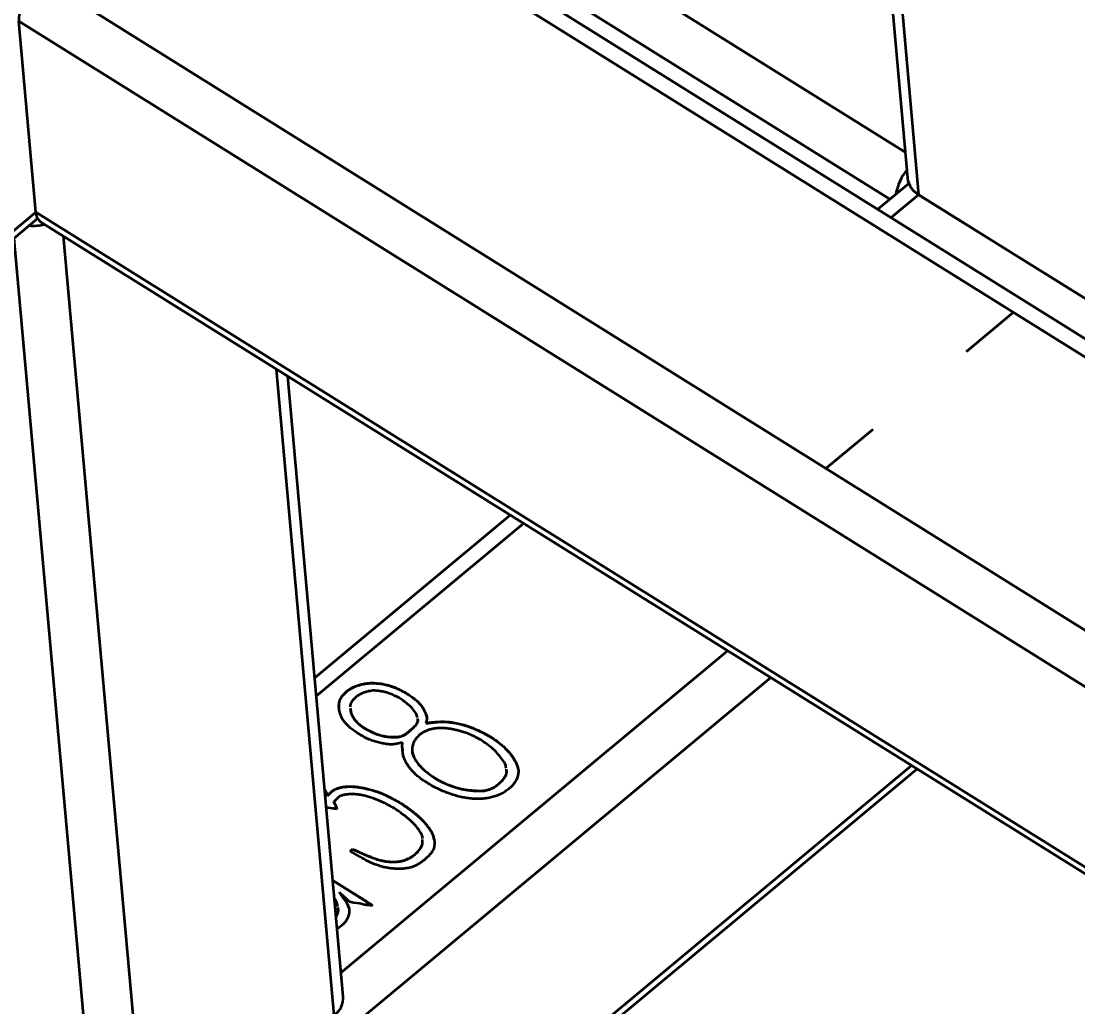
# Model space of a CAD drawing. Header units: millimetres. Extents: x 0 to 14850, y 0 to 10716.
# Drawn here: x 6677 to 7693, y 6174 to 7121 of the extents above; entities that cross this region are included whole.
import ezdxf

# ---------------------------------------------------------------- set-up
doc = ezdxf.new("R2010")
doc.units = ezdxf.units.MM
doc.header["$LTSCALE"] = 50
doc.layers.add('迈迪拼图', color=7, linetype='Continuous', lineweight=0)
doc.styles.add('SLDTEXTSTYLE4', font='SIMSUN.TTC')
doc.dimstyles.new('SLDDIMSTYLE0', dxfattribs={"dimtxt": 175, "dimasz": 175, "dimexe": 0, "dimexo": 0.0625, "dimgap": 43.75, "dimtad": 2, "dimlfac": 0.3, "dimrnd": 1e-09, "dimzin": 12, "dimdsep": 46, "dimtxsty": 'SLDTEXTSTYLE4', "dimsah": 1, "dimcen": 0.09, "dimadec": 0, "dimazin": 3, "dimtfac": 1, "dimtdec": 3, "dimtofl": 0, "dimtmove": 0, "dimatfit": 3, "dimfxl": 0, "dimfrac": 2, "dimtolj": 1, "dimtzin": 12, "dimarcsym": 0})

# ---------------------------------------------------------------- blocks, each defined once
blk = doc.blocks.new('_D')
at = {"layer": '迈迪拼图'}
for p, q in [((2446.4, 6897.1), (1201.3, 5860.7)), ((1235, 5888.8), (7482.3, 1989.1)), ((8693.7, 2997.4), (7448.5, 1961))]:
    blk.add_line(p, q, dxfattribs=at)
for points in [[(1235, 5888.8), (1349.4, 5785.7), (1377.9, 5831.4)], [(7482.3, 1989.1), (7367.9, 2092.3), (7339.4, 2046.6)]]:
    blk.add_solid(points, dxfattribs=at)
at = {"layer": '迈迪拼图', "insert": (4293.7, 4219.6), "char_height": 175, "attachment_point": 1, "rotation": 328.0268, "style": 'SLDTEXTSTYLE4'}
blk.add_mtext('2550', dxfattribs=at)

msp = doc.modelspace()

# ---------------------------------------------------------------- linework, layer by layer
at = {"color": 8, "linetype": 'Continuous', "lineweight": 35}
for p, q in [((7483.291, 7588.663), (7540.036, 6954.185)), ((7094.51, 7265.078), (7527.101, 6995.046)), ((7512.313, 6949.832), (7057.129, 7233.966)), ((8425.52, 6028.348), (6675.189, 7120.94)), ((7540.036, 6954.185), (7513.445, 6932.054)), ((6055.325, 6407.844), (6691.603, 6937.421)), ((6691.603, 6937.421), (8306.556, 5929.334)), ((6751.221, 6012.181), (6670.713, 6912.35)), ((6717.835, 6914.538), (6798.23, 6015.623)), ((6978.309, 6165.504), (6922.759, 6786.62)), ((7160.447, 6638.251), (6961.196, 6472.413)), ((6984.958, 6206.722), (7356.439, 6515.908)), ((7397.861, 6490.052), (7007.339, 6165.019)), ((7142.716, 6080.514), (7533.237, 6405.547))]:
    msp.add_line(p, q, dxfattribs=at)
at = {"color": 7, "linetype": 'Continuous', "lineweight": 35}
for p, q in [((7474.653, 7581.474), (7529.345, 6969.951)), ((8651.035, 6221.947), (6895.429, 7317.832)), ((8631.333, 6216.61), (6875.727, 7312.495)), ((6695.648, 7162.614), (8451.254, 6066.729)), ((6691.603, 6937.421), (6675.189, 7120.94)), ((7530.53, 6964.994), (7500.592, 6940.077)), ((7736.029, 6831.843), (7540.036, 6954.185)), ((7540.281, 6954.032), (7540.27, 6954.023)), ((7540.27, 6954.023), (7613.534, 6908.29)), ((7540.295, 6954.007), (7540.294, 6954.024)), ((6060.601, 6404.55), (6693.364, 6931.203)), ((6696.462, 6927.88), (8302.088, 5925.615)), ((7613.534, 6908.29), (7613.546, 6908.299)), ((7662.519, 6877.729), (7662.508, 6877.719)), ((7662.508, 6877.719), (7735.773, 6831.986)), ((7662.534, 6877.703), (7662.532, 6877.721)), ((7630.797, 6840.837), (7585.991, 6803.545)), ((7586.016, 6803.53), (7630.821, 6840.822)), ((7630.821, 6840.822), (7630.797, 6840.837)), ((7630.8, 6840.804), (7630.797, 6840.837)), ((7585.991, 6803.545), (7586.016, 6803.53)), ((6987.011, 6183.767), (6933.705, 6779.787)), ((7495.974, 6728.623), (7451.168, 6691.331)), ((7451.192, 6691.316), (7495.998, 6728.608)), ((7495.998, 6728.608), (7495.974, 6728.623)), ((7495.977, 6728.59), (7495.974, 6728.623)), ((7451.168, 6691.331), (7451.192, 6691.316)), ((7147.593, 6646.274), (6959.637, 6489.837)), ((6990.88, 6477.117), (6990.859, 6477.347)), ((7049.949, 6473.594), (7049.929, 6473.824)), ((7067.269, 6449.84), (7066.544, 6446.445)), ((7011.532, 6439.19), (7011.512, 6439.419)), ((7051.707, 6439.433), (7051.686, 6439.662)), ((7066.565, 6446.215), (7066.544, 6446.445)), ((7043.808, 6424.057), (7044.072, 6427.741)), ((7043.829, 6423.828), (7043.808, 6424.057)), ((7043.829, 6423.828), (7044.092, 6427.511)), ((7044.303, 6419.764), (7043.829, 6423.828)), ((7044.092, 6427.511), (7044.072, 6427.741)), ((7141.286, 6423.611), (7141.265, 6423.84)), ((7147.992, 6077.221), (7538.513, 6402.254)), ((7137.315, 6388.56), (7137.295, 6388.789)), ((6969.271, 6382.123), (6971.94, 6376.805)), ((6969.291, 6381.894), (6971.96, 6376.575)), ((7093.887, 6384.884), (7093.866, 6385.114)), ((6971.96, 6376.575), (6971.94, 6376.805)), ((6981.135, 6373.962), (6978.074, 6370.742)), ((6978.074, 6370.742), (6979.665, 6367.516)), ((6978.095, 6370.513), (6978.074, 6370.742)), ((6978.095, 6370.513), (6979.686, 6367.287)), ((6976.8, 6364.459), (6970.767, 6365.396)), ((6979.686, 6367.287), (6979.665, 6367.516)), ((7044.536, 6367.852), (7044.515, 6368.081)), ((6993.77, 6323.415), (6996.183, 6325.424)), ((7003.334, 6317.777), (6993.77, 6323.415)), ((6993.943, 6323.313), (6996.204, 6325.194)), ((6996.204, 6325.194), (6996.183, 6325.424)), ((7056.957, 6320.953), (7056.936, 6321.182)), ((6977.037, 6295.285), (7006.582, 6276.842)), ((6977.058, 6295.055), (7006.603, 6276.613)), ((6990.658, 6277.186), (6983.336, 6283.657)), ((6983.357, 6283.427), (6983.336, 6283.657)), ((6992.351, 6275.132), (6990.658, 6277.186)), ((7006.603, 6276.613), (7006.582, 6276.842)), ((7003.117, 6272.924), (6997.045, 6273.817)), ((7007.35, 6271.897), (7003.117, 6272.924)), ((6986.069, 6252.117), (6981.23, 6248.408))]:
    msp.add_line(p, q, dxfattribs=at)
for centre, radius, start, end in [((6730.827, 7119.486), 55.657, 129.203712, 178.503406), ((7575.21, 6942.909), 58.328, 143.004415, 168.412351), ((7550.341, 6972.681), 21.173, 187.408317, 240.874839), ((6703.529, 6937.487), 11.926, 180.31537, 233.661139), ((6689.746, 6969.993), 45.668, 264.48199, 283.246038), ((6965.582, 6182.773), 21.452, 306.390451, 2.65515)]:
    msp.add_arc(centre, radius, start, end, dxfattribs=at)
for points, knots in [([(6990.859, 6477.347), (6991.772, 6478), (6993.59, 6479.303), (6996.675, 6480.977), (7000.057, 6482.358), (7003.641, 6483.509), (7007.424, 6484.367), (7011.313, 6484.866), (7015.303, 6485.041), (7020.623, 6484.746), (7027.112, 6483.747), (7033.338, 6482.112), (7038.083, 6480.187), (7041.895, 6478.446), (7045.856, 6476.263), (7048.532, 6474.66), (7049.929, 6473.824)], [0, 0, 0, 0, 0.0562348, 0.11209772, 0.16863666, 0.2271117, 0.28533805, 0.34458851, 0.40371416, 0.46518939, 0.58671532, 0.70663271, 0.76888838, 0.83854065, 0.91570803, 1, 1, 1, 1]), ([(6990.88, 6477.117), (6991.792, 6477.771), (6993.611, 6479.074), (6996.696, 6480.747), (7000.078, 6482.128), (7003.662, 6483.28), (7007.445, 6484.138), (7011.334, 6484.637), (7015.323, 6484.811), (7020.644, 6484.517), (7027.132, 6483.518), (7033.359, 6481.883), (7038.103, 6479.958), (7041.916, 6478.216), (7045.876, 6476.034), (7048.552, 6474.431), (7049.949, 6473.594)], [0, 0, 0, 0, 0.0562348, 0.11209772, 0.16863666, 0.2271117, 0.28533805, 0.34458851, 0.40371416, 0.46518939, 0.58671532, 0.70663271, 0.76888838, 0.83854065, 0.91570803, 1, 1, 1, 1]), ([(6983.03, 6461.045), (6982.975, 6462.966), (6982.863, 6466.814), (6985.952, 6472.4), (6989.236, 6475.543), (6990.88, 6477.117)], [0, 0, 0, 0, 0.33252781, 0.66577396, 1, 1, 1, 1]), ([(6994.074, 6441.658), (6993.151, 6442.463), (6991.35, 6444.034), (6989.073, 6446.509), (6987.174, 6448.97), (6985.265, 6452.263), (6983.659, 6456.548), (6982.893, 6460.958), (6982.981, 6464.441), (6983.262, 6466.866), (6984.027, 6469.075), (6985.528, 6471.627), (6987.713, 6474.434), (6989.845, 6476.408), (6990.859, 6477.347)], [0, 0, 0, 0, 0.08231936, 0.16054486, 0.23324266, 0.30299834, 0.4387084, 0.57641584, 0.64330178, 0.70442065, 0.76102176, 0.81400097, 0.91150925, 1, 1, 1, 1]), ([(6998.853, 6471.074), (6997.553, 6469.781), (6994.957, 6467.199), (6993.498, 6463.803), (6993.72, 6462.072), (6993.744, 6461.88)], [0, 0, 0, 0, 0.47160622, 0.94139305, 1, 1, 1, 1]), ([(7029.718, 6475.513), (7028.11, 6475.909), (7024.839, 6476.715), (7020.576, 6477.423), (7016.984, 6477.658), (7014.173, 6477.504), (7011.304, 6476.974), (7007.51, 6475.898), (7003.057, 6474.117), (7000.216, 6472.061), (6998.853, 6471.074)], [0, 0, 0, 0, 0.154374, 0.31399537, 0.39431283, 0.47744578, 0.56344538, 0.65393813, 0.83395049, 1, 1, 1, 1]), ([(7058.312, 6451.859), (7057.986, 6453.174), (7057.185, 6456.407), (7052.797, 6461.325), (7046.773, 6466.71), (7039.102, 6472), (7032.845, 6474.342), (7029.718, 6475.513)], [0, 0, 0, 0, 0.120535491, 0.296355465, 0.530889853, 0.765616841, 1, 1, 1, 1]), ([(7049.929, 6473.824), (7051.314, 6472.805), (7054.067, 6470.781), (7057.478, 6468.198), (7059.95, 6465.835), (7061.694, 6463.716), (7063.422, 6461.27), (7064.913, 6458.571), (7066.257, 6455.931), (7066.99, 6453.532), (7067.538, 6451.558), (7067.351, 6450.366), (7067.269, 6449.84)], [0, 0, 0, 0, 0.15507922, 0.30818506, 0.3871101, 0.47560225, 0.57426141, 0.68292608, 0.78779804, 0.87525496, 0.94500673, 1, 1, 1, 1]), ([(7049.949, 6473.594), (7052.514, 6471.797), (7057.636, 6468.207), (7062.61, 6462.656), (7065.263, 6457.695), (7066.916, 6454.501), (7067.03, 6452.464), (7067.066, 6451.819)], [0, 0, 0, 0, 0.30428535, 0.60774424, 0.76713797, 0.92630652, 1, 1, 1, 1]), ([(6993.864, 6460.719), (6993.931, 6459.665), (6994.098, 6457.053), (6995.879, 6452.558), (6999.54, 6447.615), (7004.755, 6442.792), (7009.274, 6440.39), (7011.532, 6439.19)], [0, 0, 0, 0, 0.119091768, 0.295276561, 0.530029798, 0.765164209, 1, 1, 1, 1]), ([(6993.933, 6460.11), (6993.988, 6459.338), (6994.154, 6457.009), (6995.872, 6452.79), (6999.515, 6447.844), (7004.736, 6443.021), (7009.254, 6440.619), (7011.512, 6439.419)], [0, 0, 0, 0, 0.09018076, 0.27214786, 0.51460559, 0.757457, 1, 1, 1, 1]), ([(7051.686, 6439.662), (7052.876, 6440.693), (7055.255, 6442.753), (7058.283, 6446.108), (7059.268, 6449.165), (7058.705, 6450.683), (7058.601, 6450.964)], [0, 0, 0, 0, 0.31082245, 0.62112217, 0.92989948, 1, 1, 1, 1]), ([(7051.707, 6439.433), (7052.897, 6440.464), (7055.275, 6442.523), (7058.304, 6445.878), (7059.288, 6448.935), (7058.726, 6450.454), (7058.622, 6450.734)], [0, 0, 0, 0, 0.31082245, 0.62112217, 0.92989948, 1, 1, 1, 1]), ([(7044.072, 6427.741), (7043.07, 6427.512), (7041.058, 6427.054), (7038.007, 6426.322), (7034.711, 6425.885), (7031.067, 6425.929), (7026.993, 6426.442), (7022.513, 6427.378), (7017.817, 6428.586), (7013.034, 6430.153), (7008.152, 6432.333), (7003.255, 6435.217), (6998.4, 6438.327), (6995.461, 6440.59), (6994.074, 6441.658)], [0, 0, 0, 0, 0.05342923, 0.10731455, 0.16324015, 0.22405522, 0.29511602, 0.37874414, 0.46883274, 0.55745552, 0.65574156, 0.77208792, 0.89250477, 1, 1, 1, 1]), ([(7011.512, 6439.419), (7013.131, 6438.607), (7016.239, 6437.048), (7021.063, 6435.202), (7025.795, 6433.952), (7030.315, 6433.311), (7034.4, 6433.097), (7037.905, 6433.05), (7040.781, 6433.35), (7043.175, 6433.879), (7045.206, 6434.853), (7047.244, 6436.117), (7049.498, 6437.714), (7050.923, 6438.982), (7051.686, 6439.662)], [0, 0, 0, 0, 0.1332159, 0.25567655, 0.36714301, 0.47034245, 0.56162468, 0.63830851, 0.70122979, 0.75114196, 0.79899263, 0.85587666, 0.92274884, 1, 1, 1, 1]), ([(7011.532, 6439.19), (7013.152, 6438.377), (7016.26, 6436.818), (7021.084, 6434.972), (7025.815, 6433.723), (7030.335, 6433.082), (7034.42, 6432.868), (7037.925, 6432.821), (7040.801, 6433.121), (7043.195, 6433.65), (7045.227, 6434.624), (7047.265, 6435.888), (7049.519, 6437.485), (7050.943, 6438.753), (7051.707, 6439.433)], [0, 0, 0, 0, 0.1332159, 0.25567655, 0.36714301, 0.47034245, 0.56162468, 0.63830851, 0.70122979, 0.75114196, 0.79899263, 0.85587666, 0.92274884, 1, 1, 1, 1]), ([(7120.378, 6429.515), (7118.742, 6430.448), (7115.601, 6432.24), (7110.828, 6434.609), (7106.213, 6436.563), (7101.711, 6438.083), (7097.38, 6439.218), (7093.34, 6440.224), (7089.48, 6440.9), (7085.836, 6441.369), (7082.346, 6441.602), (7078.944, 6441.549), (7075.635, 6441.264), (7072.401, 6440.719), (7069.232, 6439.956), (7066.235, 6438.719), (7063.32, 6437.208), (7061.584, 6435.959), (7060.696, 6435.321)], [0, 0, 0, 0, 0.09619685, 0.18481446, 0.26699004, 0.34250249, 0.41285763, 0.47804359, 0.53813231, 0.593767, 0.64625579, 0.69647407, 0.74653628, 0.79493476, 0.84386389, 0.89349175, 0.94552133, 1, 1, 1, 1]), ([(7066.544, 6446.445), (7067.88, 6446.609), (7070.392, 6446.919), (7073.945, 6447.345), (7077.055, 6447.627), (7080.645, 6447.829), (7084.952, 6447.819), (7090.224, 6447.408), (7095.832, 6446.478), (7101.87, 6445.096), (7108.369, 6443.052), (7115.116, 6440.282), (7121.967, 6436.964), (7128.777, 6433.24), (7135.324, 6428.899), (7139.243, 6425.562), (7141.265, 6423.84)], [0, 0, 0, 0, 0.04634653, 0.08716853, 0.12322887, 0.15380459, 0.21092863, 0.27179818, 0.33772518, 0.41182029, 0.49388452, 0.58702875, 0.68580738, 0.78571442, 0.88940026, 1, 1, 1, 1]), ([(7066.565, 6446.215), (7067.9, 6446.38), (7070.412, 6446.689), (7073.966, 6447.116), (7077.076, 6447.398), (7080.665, 6447.599), (7084.973, 6447.589), (7090.245, 6447.179), (7095.852, 6446.249), (7101.89, 6444.866), (7108.389, 6442.823), (7115.137, 6440.053), (7121.987, 6436.734), (7128.798, 6433.011), (7135.344, 6428.669), (7139.263, 6425.333), (7141.286, 6423.611)], [0, 0, 0, 0, 0.04634653, 0.08716853, 0.12322887, 0.15380459, 0.21092863, 0.27179818, 0.33772518, 0.41182029, 0.49388452, 0.58702875, 0.68580738, 0.78571442, 0.88940026, 1, 1, 1, 1]), ([(7060.696, 6435.321), (7059.74, 6434.455), (7057.837, 6432.732), (7055.682, 6429.832), (7054.204, 6426.732), (7053.319, 6423.476), (7053.183, 6420.061), (7053.829, 6416.556), (7055.219, 6412.955), (7057.455, 6409.331), (7060.356, 6405.681), (7063.87, 6402.053), (7068.105, 6398.546), (7072.812, 6395.141), (7077.85, 6391.97), (7083.095, 6389.234), (7088.364, 6386.888), (7092.054, 6385.698), (7093.866, 6385.114)], [0, 0, 0, 0, 0.04954404, 0.09864672, 0.14701577, 0.1973909, 0.24916885, 0.30327775, 0.36093643, 0.42341908, 0.48964298, 0.559715, 0.6329204, 0.71043031, 0.78829098, 0.86209263, 0.93227362, 1, 1, 1, 1]), ([(7143.669, 6402.953), (7143.557, 6403.883), (7143.207, 6406.811), (7138.83, 6412.94), (7132.158, 6421.451), (7124.304, 6426.827), (7120.378, 6429.515)], [0, 0, 0, 0, 0.085147351, 0.268160822, 0.634069418, 1, 1, 1, 1]), ([(7067.326, 6389.187), (7065.884, 6390.107), (7063.1, 6391.885), (7059.396, 6394.689), (7056.195, 6397.42), (7053.563, 6400.126), (7051.37, 6402.753), (7049.449, 6405.249), (7047.938, 6407.677), (7046.41, 6410.669), (7044.978, 6414.108), (7044.246, 6417.95), (7044.011, 6421.208), (7043.871, 6423.179), (7043.808, 6424.057)], [0, 0, 0, 0, 0.10495148, 0.20256808, 0.29232488, 0.37467463, 0.45131276, 0.52280806, 0.58889297, 0.65031565, 0.76062806, 0.85521611, 0.93545805, 1, 1, 1, 1]), ([(7053.349, 6419.997), (7053.343, 6419.944), (7053.033, 6417.182), (7055.531, 6411.859), (7061.138, 6404.088), (7069.919, 6396.719), (7080.807, 6389.658), (7089.528, 6386.475), (7093.887, 6384.884)], [0, 0, 0, 0, 0.00320761, 0.16905541, 0.33528155, 0.55685068, 0.77850067, 1, 1, 1, 1]), ([(7141.265, 6423.84), (7143.314, 6421.744), (7147.299, 6417.669), (7151.102, 6412.157), (7153.351, 6407.863), (7154.587, 6404.933), (7155.299, 6402.218), (7155.47, 6398.934), (7154.81, 6395.017), (7152.868, 6390.557), (7149.903, 6386.401), (7147.122, 6384.057), (7145.745, 6382.896)], [0, 0, 0, 0, 0.174416841, 0.339156379, 0.415335523, 0.483806191, 0.544850991, 0.599350932, 0.70095496, 0.801996145, 0.902006136, 1, 1, 1, 1]), ([(7141.286, 6423.611), (7142.937, 6421.932), (7146.238, 6418.573), (7150.358, 6413.135), (7153.728, 6407.496), (7154.741, 6403.47), (7155.234, 6401.513)], [0, 0, 0, 0, 0.25343948, 0.5067876, 0.76013798, 1, 1, 1, 1]), ([(7137.295, 6388.789), (7138.935, 6390.451), (7142.212, 6393.772), (7144.682, 6398.593), (7144.014, 6401.291), (7143.831, 6402.03)], [0, 0, 0, 0, 0.42104723, 0.8414335, 1, 1, 1, 1]), ([(7137.315, 6388.56), (7138.955, 6390.221), (7142.233, 6393.543), (7144.703, 6398.363), (7144.035, 6401.062), (7143.852, 6401.801)], [0, 0, 0, 0, 0.42104723, 0.8414335, 1, 1, 1, 1]), ([(7145.745, 6382.896), (7144.606, 6382.019), (7142.363, 6380.293), (7138.47, 6378.125), (7134.236, 6376.38), (7129.69, 6375.024), (7124.907, 6374.14), (7120.009, 6373.542), (7114.989, 6373.491), (7109.856, 6373.773), (7104.61, 6374.513), (7099.23, 6375.562), (7093.799, 6377.087), (7088.287, 6378.921), (7082.804, 6381.075), (7077.44, 6383.517), (7072.268, 6386.224), (7068.976, 6388.198), (7067.326, 6389.187)], [0, 0, 0, 0, 0.05474591, 0.10776484, 0.16132943, 0.21581322, 0.27098243, 0.32667624, 0.38283136, 0.44130731, 0.50241452, 0.56646008, 0.63347092, 0.70421648, 0.77726231, 0.85063406, 0.9251493, 1, 1, 1, 1]), ([(7093.866, 6385.114), (7096.158, 6384.442), (7100.84, 6383.07), (7107.086, 6382.12), (7112.056, 6381.654), (7115.496, 6381.393), (7118.612, 6381.395), (7122.229, 6381.52), (7126.386, 6382.257), (7130.738, 6383.991), (7134.34, 6386.257), (7136.332, 6387.964), (7137.295, 6388.789)], [0, 0, 0, 0, 0.159585, 0.32610118, 0.40740976, 0.47992487, 0.54649466, 0.60480178, 0.7087718, 0.81059445, 0.90843633, 1, 1, 1, 1]), ([(7093.887, 6384.884), (7096.178, 6384.213), (7100.86, 6382.841), (7107.106, 6381.891), (7112.076, 6381.425), (7115.516, 6381.164), (7118.632, 6381.166), (7122.25, 6381.291), (7126.407, 6382.028), (7130.758, 6383.762), (7134.36, 6386.027), (7136.352, 6387.734), (7137.315, 6388.56)], [0, 0, 0, 0, 0.159585, 0.32610118, 0.40740976, 0.47992487, 0.54649466, 0.60480178, 0.7087718, 0.81059445, 0.90843633, 1, 1, 1, 1]), ([(6971.94, 6376.805), (6972.654, 6377.498), (6974.032, 6378.837), (6976.072, 6380.896), (6978.911, 6382.753), (6982.033, 6383.972), (6985.067, 6384.789), (6987.743, 6385.291), (6990.698, 6385.564), (6993.947, 6385.653), (6997.523, 6385.484), (7001.444, 6384.996), (7005.794, 6384.304), (7012.044, 6382.941), (7019.957, 6380.742), (7028.676, 6376.965), (7036.83, 6372.697), (7041.964, 6369.613), (7044.515, 6368.081)], [0, 0, 0, 0, 0.04128039, 0.07962955, 0.12052061, 0.17187933, 0.20157348, 0.23345711, 0.26862699, 0.30668133, 0.34885748, 0.39648286, 0.44963147, 0.50927481, 0.63250025, 0.75612111, 0.87882354, 1, 1, 1, 1]), ([(6971.96, 6376.575), (6972.675, 6377.269), (6974.053, 6378.607), (6976.092, 6380.667), (6978.931, 6382.523), (6982.054, 6383.742), (6985.088, 6384.56), (6987.763, 6385.061), (6990.719, 6385.334), (6993.967, 6385.424), (6997.544, 6385.255), (7001.465, 6384.766), (7005.815, 6384.075), (7012.064, 6382.712), (7019.977, 6380.512), (7028.696, 6376.736), (7036.851, 6372.468), (7041.985, 6369.384), (7044.536, 6367.852)], [0, 0, 0, 0, 0.04128039, 0.07962955, 0.12052061, 0.17187933, 0.20157348, 0.23345711, 0.26862699, 0.30668133, 0.34885748, 0.39648286, 0.44963147, 0.50927481, 0.63250025, 0.75612111, 0.87882354, 1, 1, 1, 1]), ([(7024.709, 6370.468), (7022.012, 6371.636), (7016.686, 6373.942), (7009.554, 6376.114), (7003.821, 6377.404), (6999.602, 6377.919), (6995.512, 6378.156), (6991.614, 6377.948), (6988.067, 6377.491), (6985.083, 6376.671), (6982.676, 6375.525), (6981.64, 6374.474), (6981.135, 6373.962)], [0, 0, 0, 0, 0.201880645, 0.398775561, 0.493993922, 0.584190012, 0.669424956, 0.75208613, 0.827911658, 0.892378071, 0.947588709, 1, 1, 1, 1]), ([(7063.299, 6335.482), (7063.306, 6335.619), (7063.404, 6337.488), (7061.648, 6340.917), (7058.675, 6345.473), (7053.614, 6351.171), (7046.023, 6357.54), (7036.245, 6364.768), (7028.554, 6368.568), (7024.709, 6370.468)], [0, 0, 0, 0, 0.00865659, 0.11862941, 0.22880969, 0.33907431, 0.55935894, 0.77973199, 1, 1, 1, 1]), ([(6979.665, 6367.516), (6979.848, 6367.103), (6980.168, 6366.383), (6980.591, 6365.417), (6980.695, 6364.773), (6980.906, 6364.256), (6980.313, 6364.004), (6979.513, 6364.055), (6978.293, 6364.192), (6977.35, 6364.361), (6976.8, 6364.459)], [0, 0, 0, 0, 0.207457159, 0.361648747, 0.470610585, 0.532248709, 0.577174825, 0.665863336, 0.805083139, 1, 1, 1, 1]), ([(6979.686, 6367.287), (6979.962, 6366.728), (6980.374, 6365.895), (6980.635, 6364.864), (6980.806, 6364.402), (6980.833, 6364.215), (6980.837, 6364.186)], [0, 0, 0, 0, 0.55503114, 0.8266275, 0.97266259, 1, 1, 1, 1]), ([(7044.515, 6368.081), (7046.393, 6366.782), (7049.96, 6364.314), (7054.835, 6360.689), (7058.866, 6357.305), (7063.214, 6353.325), (7067.447, 6348.453), (7070.869, 6343.558), (7072.91, 6339.672), (7073.915, 6336.831), (7074.594, 6334.049), (7074.779, 6331.329), (7074.577, 6328.756), (7074.134, 6326.374), (7073.315, 6324.229), (7071.784, 6321.749), (7069.478, 6318.995), (7067.298, 6317.014), (7066.232, 6316.045)], [0, 0, 0, 0, 0.09453595, 0.17958795, 0.25421883, 0.31901845, 0.43423321, 0.5419426, 0.5925564, 0.64066437, 0.68684841, 0.73148357, 0.77349508, 0.81197944, 0.8475831, 0.87995171, 0.94129307, 1, 1, 1, 1]), ([(7044.536, 6367.852), (7047.838, 6365.557), (7054.44, 6360.969), (7063.364, 6353.329), (7069.585, 6345.383), (7073.591, 6339.056), (7073.936, 6335.499), (7074.033, 6334.495)], [0, 0, 0, 0, 0.24735041, 0.49459272, 0.74188108, 0.92712785, 1, 1, 1, 1]), ([(7056.936, 6321.182), (7058.36, 6322.636), (7061.205, 6325.542), (7063.4, 6330.274), (7063.306, 6333.322), (7063.265, 6334.636)], [0, 0, 0, 0, 0.36278513, 0.72523141, 1, 1, 1, 1]), ([(7056.957, 6320.953), (7058.38, 6322.407), (7061.226, 6325.313), (7063.42, 6330.045), (7063.326, 6333.093), (7063.286, 6334.407)], [0, 0, 0, 0, 0.36278513, 0.72523141, 1, 1, 1, 1]), ([(6996.183, 6325.424), (6997.752, 6324.713), (7000.756, 6323.351), (7005.099, 6321.396), (7009.109, 6319.647), (7013.89, 6317.632), (7019.502, 6315.538), (7026.176, 6313.857), (7032.66, 6313.057), (7038.805, 6313.191), (7044.485, 6314.174), (7049.401, 6316.007), (7053.586, 6318.367), (7055.831, 6320.253), (7056.936, 6321.182)], [0, 0, 0, 0, 0.08286665, 0.15869698, 0.22898664, 0.29236694, 0.40626727, 0.51053453, 0.60538446, 0.69479273, 0.77693892, 0.85479899, 0.92847709, 1, 1, 1, 1]), ([(6996.204, 6325.194), (6997.772, 6324.484), (7000.777, 6323.122), (7005.12, 6321.167), (7009.129, 6319.417), (7013.911, 6317.403), (7019.523, 6315.309), (7026.197, 6313.627), (7032.68, 6312.827), (7038.825, 6312.961), (7044.505, 6313.944), (7049.422, 6315.778), (7053.607, 6318.138), (7055.851, 6320.024), (7056.957, 6320.953)], [0, 0, 0, 0, 0.08286665, 0.15869698, 0.22898664, 0.29236694, 0.40626727, 0.51053453, 0.60538446, 0.69479273, 0.77693892, 0.85479899, 0.92847709, 1, 1, 1, 1]), ([(7066.232, 6316.045), (7065.293, 6315.237), (7063.486, 6313.684), (7060.579, 6311.609), (7057.606, 6309.923), (7054.588, 6308.484), (7051.287, 6307.436), (7047.596, 6306.769), (7043.499, 6306.378), (7039.022, 6306.309), (7034.319, 6306.562), (7029.551, 6307.253), (7024.792, 6308.31), (7018.588, 6310.299), (7011.162, 6313.241), (7005.917, 6316.281), (7003.334, 6317.777)], [0, 0, 0, 0, 0.05920377, 0.11390126, 0.16535828, 0.21259614, 0.26073565, 0.31227616, 0.36939431, 0.43236933, 0.49955545, 0.56758512, 0.63817471, 0.71118499, 0.85777633, 1, 1, 1, 1]), ([(6981.726, 6270.062), (6981.474, 6271.778), (6981.069, 6274.539), (6979.277, 6276.917), (6978.6, 6277.816)], [0, 0, 0, 0, 0.62187625, 1, 1, 1, 1]), ([(6983.336, 6283.657), (6983.773, 6282.991), (6984.837, 6281.368), (6987.055, 6278.73), (6989.364, 6275.274), (6991.301, 6271.998), (6992.536, 6269.061), (6992.882, 6266.653), (6992.814, 6264.155), (6992.336, 6261.584), (6991.33, 6259.04), (6990.032, 6256.559), (6988.229, 6254.25), (6986.788, 6252.827), (6986.069, 6252.117)], [0, 0, 0, 0, 0.06598678, 0.16092347, 0.27734904, 0.40979973, 0.47950564, 0.54972573, 0.62205965, 0.69768459, 0.7744046, 0.8496979, 0.92501198, 1, 1, 1, 1]), ([(6983.357, 6283.427), (6984.703, 6281.596), (6987.396, 6277.934), (6990.967, 6273.128), (6991.792, 6269.802), (6992.099, 6268.561)], [0, 0, 0, 0, 0.385323921, 0.770707267, 1, 1, 1, 1]), ([(7006.582, 6276.842), (7007.272, 6276.416), (7008.568, 6275.616), (7010.315, 6274.469), (7011.783, 6273.5), (7012.97, 6272.734), (7013.835, 6272.095), (7014.38, 6271.66), (7014.737, 6271.375), (7014.613, 6270.859), (7012.776, 6271.336), (7011.132, 6271.269), (7009.004, 6271.52), (7007.805, 6271.793), (7007.35, 6271.897)], [0, 0, 0, 0, 0.14577081, 0.27397324, 0.37956133, 0.46505014, 0.53058872, 0.57610633, 0.5999495, 0.60901129, 0.67852545, 0.79842809, 0.92343742, 1, 1, 1, 1]), ([(6980.134, 6260.654), (6980.615, 6261.397), (6982.082, 6263.665), (6982.687, 6266.702), (6982.088, 6268.724), (6981.961, 6269.153)], [0, 0, 0, 0, 0.27753312, 0.84677107, 1, 1, 1, 1]), ([(6980.155, 6260.424), (6980.636, 6261.168), (6982.103, 6263.435), (6982.707, 6266.473), (6982.109, 6268.495), (6981.982, 6268.923)], [0, 0, 0, 0, 0.27753312, 0.84677107, 1, 1, 1, 1]), ([(6997.045, 6273.817), (6996.08, 6273.937), (6994.375, 6274.151), (6992.964, 6274.835), (6992.351, 6275.132)], [0, 0, 0, 0, 0.56577634, 1, 1, 1, 1]), ([(7006.603, 6276.613), (7007.913, 6275.777), (7010.532, 6274.105), (7013.205, 6272.415), (7014.385, 6271.441), (7014.414, 6271.418)], [0, 0, 0, 0, 0.49433474, 0.98782907, 1, 1, 1, 1])]:
    msp.add_open_spline(points, degree=3, knots=knots, dxfattribs=at)

# ---------------------------------------------------------------- dimensions: what is measured, and where the dimension line sits
at = {"layer": '迈迪拼图'}
dim = msp.add_linear_dim(base=(7482.296, 1989.144), p1=(2480.198, 6925.187), p2=(8727.471, 3025.511), angle=328.02675, dimstyle='SLDDIMSTYLE0', dxfattribs=at)
dim.commit()
dim.dimension.update_dxf_attribs({"geometry": '_D', "text_midpoint": (4358.659, 3938.982), "dimtype": 160})

doc.saveas('drawing.dxf')
